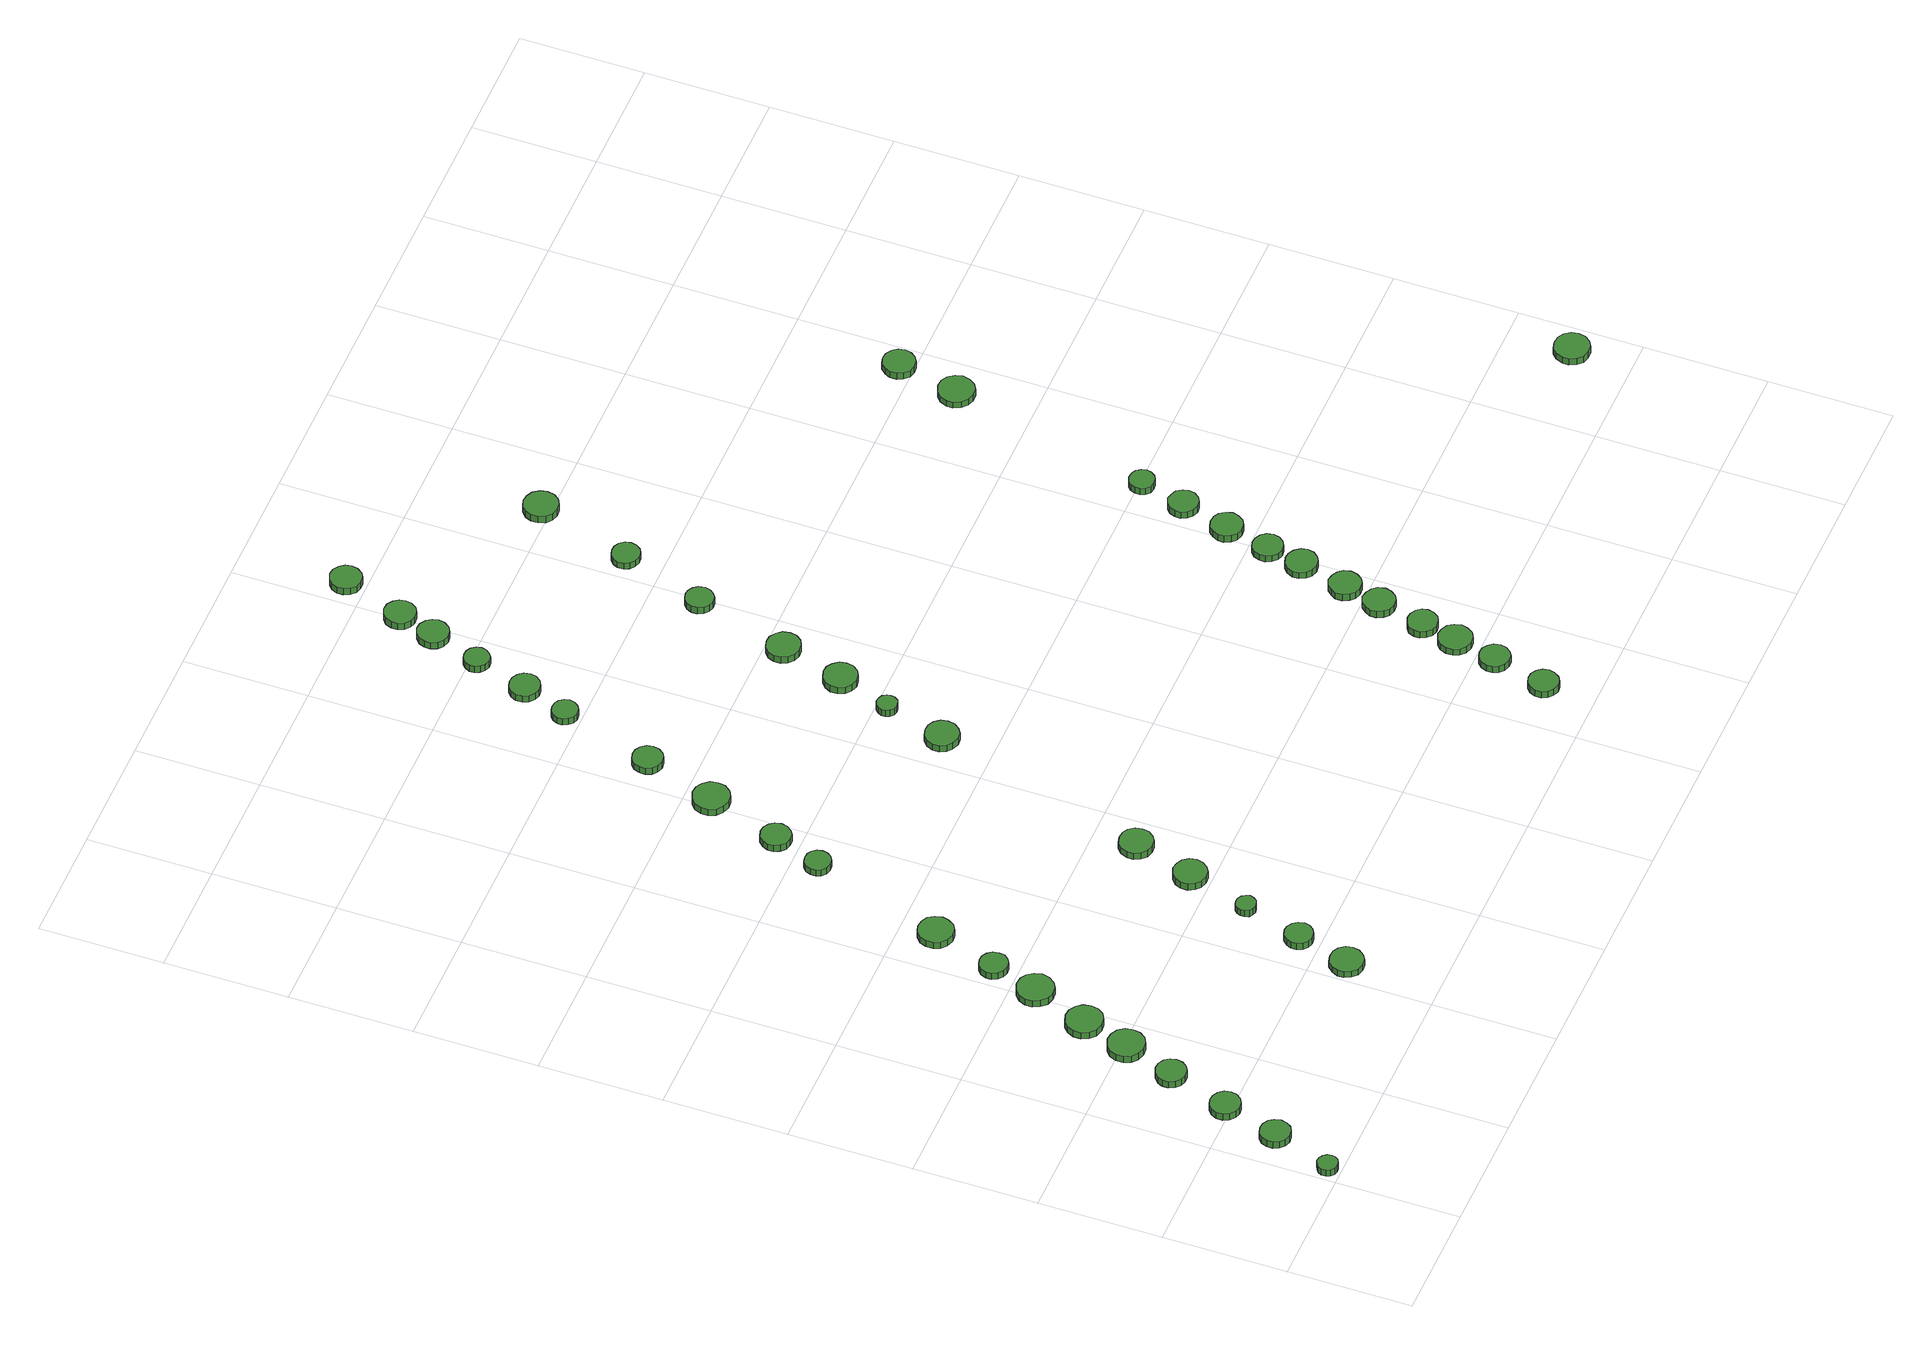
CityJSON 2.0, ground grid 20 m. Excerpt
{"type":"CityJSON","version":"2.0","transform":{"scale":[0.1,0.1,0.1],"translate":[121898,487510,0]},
"CityObjects":{
"tree1":{"type":"SolitaryVegetationObject","attributes":{"function":"something"},"geometry":[{"type":"MultiSurface","lod":"1","boundaries":[[[0,1,2,3,4,5,6,7,8,9,10,11,12,13,14]],[[15,16,17,18,19,20,21,22,23,24,25,26,27,28,29]],[[0,29,28,1]],[[1,28,27,2]],[[2,27,26,3]],[[3,26,25,4]],[[4,25,24,5]],[[5,24,23,6]],[[6,23,22,7]],[[7,22,21,8]],[[8,21,20,9]],[[9,20,19,10]],[[10,19,18,11]],[[11,18,17,12]],[[12,17,16,13]],[[13,16,15,14]],[[14,15,29,0]]]}]},
"tree2":{"type":"SolitaryVegetationObject","attributes":{"function":"something"},"geometry":[{"type":"MultiSurface","lod":"1","boundaries":[[[30,31,32,33,34,35,36,37,38,39,40,41,42,43,44]],[[45,46,47,48,49,50,51,52,53,54,55,56,57,58,59]],[[30,59,58,31]],[[31,58,57,32]],[[32,57,56,33]],[[33,56,55,34]],[[34,55,54,35]],[[35,54,53,36]],[[36,53,52,37]],[[37,52,51,38]],[[38,51,50,39]],[[39,50,49,40]],[[40,49,48,41]],[[41,48,47,42]],[[42,47,46,43]],[[43,46,45,44]],[[44,45,59,30]]]}]},
"tree3":{"type":"SolitaryVegetationObject","attributes":{"function":"something"},"geometry":[{"type":"MultiSurface","lod":"1","boundaries":[[[60,61,62,63,64,65,66,67,68,69,70,71,72,73,74]],[[75,76,77,78,79,80,81,82,83,84,85,86,87,88,89]],[[60,89,88,61]],[[61,88,87,62]],[[62,87,86,63]],[[63,86,85,64]],[[64,85,84,65]],[[65,84,83,66]],[[66,83,82,67]],[[67,82,81,68]],[[68,81,80,69]],[[69,80,79,70]],[[70,79,78,71]],[[71,78,77,72]],[[72,77,76,73]],[[73,76,75,74]],[[74,75,89,60]]]}]},
"tree4":{"type":"SolitaryVegetationObject","attributes":{"function":"something"},"geometry":[{"type":"MultiSurface","lod":"1","boundaries":[[[90,91,92,93,94,95,96,97,98,99,100,101,102,103,104]],[[105,106,107,108,109,110,111,112,113,114,115,116,117,118,119]],[[90,119,118,91]],[[91,118,117,92]],[[92,117,116,93]],[[93,116,115,94]],[[94,115,114,95]],[[95,114,113,96]],[[96,113,112,97]],[[97,112,111,98]],[[98,111,110,99]],[[99,110,109,100]],[[100,109,108,101]],[[101,108,107,102]],[[102,107,106,103]],[[103,106,105,104]],[[104,105,119,90]]]}]},
"tree5":{"type":"SolitaryVegetationObject","attributes":{"function":"something"},"geometry":[{"type":"MultiSurface","lod":"1","boundaries":[[[120,121,122,123,124,125,126,127,128,129,130,131,132,133,134]],[[135,136,137,138,139,140,141,142,143,144,145,146,147,148,149]],[[120,149,148,121]],[[121,148,147,122]],[[122,147,146,123]],[[123,146,145,124]],[[124,145,144,125]],[[125,144,143,126]],[[126,143,142,127]],[[127,142,141,128]],[[128,141,140,129]],[[129,140,139,130]],[[130,139,138,131]],[[131,138,137,132]],[[132,137,136,133]],[[133,136,135,134]],[[134,135,149,120]]]}]},
"tree6":{"type":"SolitaryVegetationObject","attributes":{"function":"something"},"geometry":[{"type":"MultiSurface","lod":"1","boundaries":[[[150,151,152,153,154,155,156,157,158,159,160,161,162,163,164]],[[165,166,167,168,169,170,171,172,173,174,175,176,177,178,179]],[[150,179,178,151]],[[151,178,177,152]],[[152,177,176,153]],[[153,176,175,154]],[[154,175,174,155]],[[155,174,173,156]],[[156,173,172,157]],[[157,172,171,158]],[[158,171,170,159]],[[159,170,169,160]],[[160,169,168,161]],[[161,168,167,162]],[[162,167,166,163]],[[163,166,165,164]],[[164,165,179,150]]]}]},
"tree7":{"type":"SolitaryVegetationObject","attributes":{"function":"something"},"geometry":[{"type":"MultiSurface","lod":"1","boundaries":[[[180,181,182,183,184,185,186,187,188,189,190,191,192,193,194]],[[195,196,197,198,199,200,201,202,203,204,205,206,207,208,209]],[[180,209,208,181]],[[181,208,207,182]],[[182,207,206,183]],[[183,206,205,184]],[[184,205,204,185]],[[185,204,203,186]],[[186,203,202,187]],[[187,202,201,188]],[[188,201,200,189]],[[189,200,199,190]],[[190,199,198,191]],[[191,198,197,192]],[[192,197,196,193]],[[193,196,195,194]],[[194,195,209,180]]]}]},
"tree8":{"type":"SolitaryVegetationObject","attributes":{"function":"something"},"geometry":[{"type":"MultiSurface","lod":"1","boundaries":[[[210,211,212,213,214,215,216,217,218,219,220,221,222,223,224]],[[225,226,227,228,229,230,231,232,233,234,235,236,237,238,239]],[[210,239,238,211]],[[211,238,237,212]],[[212,237,236,213]],[[213,236,235,214]],[[214,235,234,215]],[[215,234,233,216]],[[216,233,232,217]],[[217,232,231,218]],[[218,231,230,219]],[[219,230,229,220]],[[220,229,228,221]],[[221,228,227,222]],[[222,227,226,223]],[[223,226,225,224]],[[224,225,239,210]]]}]},
"tree9":{"type":"SolitaryVegetationObject","attributes":{"function":"something"},"geometry":[{"type":"MultiSurface","lod":"1","boundaries":[[[240,241,242,243,244,245,246,247,248,249,250,251,252,253,254]],[[255,256,257,258,259,260,261,262,263,264,265,266,267,268,269]],[[240,269,268,241]],[[241,268,267,242]],[[242,267,266,243]],[[243,266,265,244]],[[244,265,264,245]],[[245,264,263,246]],[[246,263,262,247]],[[247,262,261,248]],[[248,261,260,249]],[[249,260,259,250]],[[250,259,258,251]],[[251,258,257,252]],[[252,257,256,253]],[[253,256,255,254]],[[254,255,269,240]]]}]},
"tree10":{"type":"SolitaryVegetationObject","attributes":{"function":"something"},"geometry":[{"type":"MultiSurface","lod":"1","boundaries":[[[270,271,272,273,274,275,276,277,278,279,280,281,282,283,284]],[[285,286,287,288,289,290,291,292,293,294,295,296,297,298,299]],[[270,299,298,271]],[[271,298,297,272]],[[272,297,296,273]],[[273,296,295,274]],[[274,295,294,275]],[[275,294,293,276]],[[276,293,292,277]],[[277,292,291,278]],[[278,291,290,279]],[[279,290,289,280]],[[280,289,288,281]],[[281,288,287,282]],[[282,287,286,283]],[[283,286,285,284]],[[284,285,299,270]]]}]},
"tree11":{"type":"SolitaryVegetationObject","attributes":{"function":"something"},"geometry":[{"type":"MultiSurface","lod":"1","boundaries":[[[300,301,302,303,304,305,306,307,308,309,310,311,312,313,314]],[[315,316,317,318,319,320,321,322,323,324,325,326,327,328,329]],[[300,329,328,301]],[[301,328,327,302]],[[302,327,326,303]],[[303,326,325,304]],[[304,325,324,305]],[[305,324,323,306]],[[306,323,322,307]],[[307,322,321,308]],[[308,321,320,309]],[[309,320,319,310]],[[310,319,318,311]],[[311,318,317,312]],[[312,317,316,313]],[[313,316,315,314]],[[314,315,329,300]]]}]},
"tree12":{"type":"SolitaryVegetationObject","attributes":{"function":"something"},"geometry":[{"type":"MultiSurface","lod":"1","boundaries":[[[330,331,332,333,334,335,336,337,338,339,340,341,342,343,344]],[[345,346,347,348,349,350,351,352,353,354,355,356,357,358,359]],[[330,359,358,331]],[[331,358,357,332]],[[332,357,356,333]],[[333,356,355,334]],[[334,355,354,335]],[[335,354,353,336]],[[336,353,352,337]],[[337,352,351,338]],[[338,351,350,339]],[[339,350,349,340]],[[340,349,348,341]],[[341,348,347,342]],[[342,347,346,343]],[[343,346,345,344]],[[344,345,359,330]]]}]},
"tree13":{"type":"SolitaryVegetationObject","attributes":{"function":"something"},"geometry":[{"type":"MultiSurface","lod":"1","boundaries":[[[360,361,362,363,364,365,366,367,368,369,370,371,372,373,374]],[[375,376,377,378,379,380,381,382,383,384,385,386,387,388,389]],[[360,389,388,361]],[[361,388,387,362]],[[362,387,386,363]],[[363,386,385,364]],[[364,385,384,365]],[[365,384,383,366]],[[366,383,382,367]],[[367,382,381,368]],[[368,381,380,369]],[[369,380,379,370]],[[370,379,378,371]],[[371,378,377,372]],[[372,377,376,373]],[[373,376,375,374]],[[374,375,389,360]]]}]},
"tree14":{"type":"SolitaryVegetationObject","attributes":{"function":"something"},"geometry":[{"type":"MultiSurface","lod":"1","boundaries":[[[390,391,392,393,394,395,396,397,398,399,400,401,402,403,404]],[[405,406,407,408,409,410,411,412,413,414,415,416,417,418,419]],[[390,419,418,391]],[[391,418,417,392]],[[392,417,416,393]],[[393,416,415,394]],[[394,415,414,395]],[[395,414,413,396]],[[396,413,412,397]],[[397,412,411,398]],[[398,411,410,399]],[[399,410,409,400]],[[400,409,408,401]],[[401,408,407,402]],[[402,407,406,403]],[[403,406,405,404]],[[404,405,419,390]]]}]},
"tree15":{"type":"SolitaryVegetationObject","attributes":{"function":"something"},"geometry":[{"type":"MultiSurface","lod":"1","boundaries":[[[420,421,422,423,424,425,426,427,428,429,430,431,432,433,434]],[[435,436,437,438,439,440,441,442,443,444,445,446,447,448,449]],[[420,449,448,421]],[[421,448,447,422]],[[422,447,446,423]],[[423,446,445,424]],[[424,445,444,425]],[[425,444,443,426]],[[426,443,442,427]],[[427,442,441,428]],[[428,441,440,429]],[[429,440,439,430]],[[430,439,438,431]],[[431,438,437,432]],[[432,437,436,433]],[[433,436,435,434]],[[434,435,449,420]]]}]},
"tree16":{"type":"SolitaryVegetationObject","attributes":{"function":"something"},"geometry":[{"type":"MultiSurface","lod":"1","boundaries":[[[450,451,452,453,454,455,456,457,458,459,460,461,462,463,464]],[[465,466,467,468,469,470,471,472,473,474,475,476,477,478,479]],[[450,479,478,451]],[[451,478,477,452]],[[452,477,476,453]],[[453,476,475,454]],[[454,475,474,455]],[[455,474,473,456]],[[456,473,472,457]],[[457,472,471,458]],[[458,471,470,459]],[[459,470,469,460]],[[460,469,468,461]],[[461,468,467,462]],[[462,467,466,463]],[[463,466,465,464]],[[464,465,479,450]]]}]},
"tree17":{"type":"SolitaryVegetationObject","attributes":{"function":"something"},"geometry":[{"type":"MultiSurface","lod":"1","boundaries":[[[480,481,482,483,484,485,486,487,488,489,490,491,492,493,494]],[[495,496,497,498,499,500,501,502,503,504,505,506,507,508,509]],[[480,509,508,481]],[[481,508,507,482]],[[482,507,506,483]],[[483,506,505,484]],[[484,505,504,485]],[[485,504,503,486]],[[486,503,502,487]],[[487,502,501,488]],[[488,501,500,489]],[[489,500,499,490]],[[490,499,498,491]],[[491,498,497,492]],[[492,497,496,493]],[[493,496,495,494]],[[494,495,509,480]]]}]},
"tree18":{"type":"SolitaryVegetationObject","attributes":{"function":"something"},"geometry":[{"type":"MultiSurface","lod":"1","boundaries":[[[510,511,512,513,514,515,516,517,518,519,520,521,522,523,524]],[[525,526,527,528,529,530,531,532,533,534,535,536,537,538,539]],[[510,539,538,511]],[[511,538,537,512]],[[512,537,536,513]],[[513,536,535,514]],[[514,535,534,515]],[[515,534,533,516]],[[516,533,532,517]],[[517,532,531,518]],[[518,531,530,519]],[[519,530,529,520]],[[520,529,528,521]],[[521,528,527,522]],[[522,527,526,523]],[[523,526,525,524]],[[524,525,539,510]]]}]},
"tree19":{"type":"SolitaryVegetationObject","attributes":{"function":"something"},"geometry":[{"type":"MultiSurface","lod":"1","boundaries":[[[540,541,542,543,544,545,546,547,548,549,550,551,552,553,554]],[[555,556,557,558,559,560,561,562,563,564,565,566,567,568,569]],[[540,569,568,541]],[[541,568,567,542]],[[542,567,566,543]],[[543,566,565,544]],[[544,565,564,545]],[[545,564,563,546]],[[546,563,562,547]],[[547,562,561,548]],[[548,561,560,549]],[[549,560,559,550]],[[550,559,558,551]],[[551,558,557,552]],[[552,557,556,553]],[[553,556,555,554]],[[554,555,569,540]]]}]},
"tree20":{"type":"SolitaryVegetationObject","attributes":{"function":"something"},"geometry":[{"type":"MultiSurface","lod":"1","boundaries":[[[570,571,572,573,574,575,576,577,578,579,580,581,582,583,584]],[[585,586,587,588,589,590,591,592,593,594,595,596,597,598,599]],[[570,599,598,571]],[[571,598,597,572]],[[572,597,596,573]],[[573,596,595,574]],[[574,595,594,575]],[[575,594,593,576]],[[576,593,592,577]],[[577,592,591,578]],[[578,591,590,579]],[[579,590,589,580]],[[580,589,588,581]],[[581,588,587,582]],[[582,587,586,583]],[[583,586,585,584]],[[584,585,599,570]]]}]},
"tree21":{"type":"SolitaryVegetationObject","attributes":{"function":"something"},"geometry":[{"type":"MultiSurface","lod":"1","boundaries":[[[600,601,602,603,604,605,606,607,608,609,610,611,612,613,614]],[[615,616,617,618,619,620,621,622,623,624,625,626,627,628,629]],[[600,629,628,601]],[[601,628,627,602]],[[602,627,626,603]],[[603,626,625,604]],[[604,625,624,605]],[[605,624,623,606]],[[606,623,622,607]],[[607,622,621,608]],[[608,621,620,609]],[[609,620,619,610]],[[610,619,618,611]],[[611,618,617,612]],[[612,617,616,613]],[[613,616,615,614]],[[614,615,629,600]]]}]},
"tree22":{"type":"SolitaryVegetationObject","attributes":{"function":"something"},"geometry":[{"type":"MultiSurface","lod":"1","boundaries":[[[630,631,632,633,634,635,636,637,638,639,640,641,642,643,644]],[[645,646,647,648,649,650,651,652,653,654,655,656,657,658,659]],[[630,659,658,631]],[[631,658,657,632]],[[632,657,656,633]],[[633,656,655,634]],[[634,655,654,635]],[[635,654,653,636]],[[636,653,652,637]],[[637,652,651,638]],[[638,651,650,639]],[[639,650,649,640]],[[640,649,648,641]],[[641,648,647,642]],[[642,647,646,643]],[[643,646,645,644]],[[644,645,659,630]]]}]},
"tree23":{"type":"SolitaryVegetationObject","attributes":{"function":"something"},"geometry":[{"type":"MultiSurface","lod":"1","boundaries":[[[660,661,662,663,664,665,666,667,668,669,670,671,672,673,674]],[[675,676,677,678,679,680,681,682,683,684,685,686,687,688,689]],[[660,689,688,661]],[[661,688,687,662]],[[662,687,686,663]],[[663,686,685,664]],[[664,685,684,665]],[[665,684,683,666]],[[666,683,682,667]],[[667,682,681,668]],[[668,681,680,669]],[[669,680,679,670]],[[670,679,678,671]],[[671,678,677,672]],[[672,677,676,673]],[[673,676,675,674]],[[674,675,689,660]]]}]},
"tree24":{"type":"SolitaryVegetationObject","attributes":{"function":"something"},"geometry":[{"type":"MultiSurface","lod":"1","boundaries":[[[690,691,692,693,694,695,696,697,698,699,700,701,702,703,704]],[[705,706,707,708,709,710,711,712,713,714,715,716,717,718,719]],[[690,719,718,691]],[[691,718,717,692]],[[692,717,716,693]],[[693,716,715,694]],[[694,715,714,695]],[[695,714,713,696]],[[696,713,712,697]],[[697,712,711,698]],[[698,711,710,699]],[[699,710,709,700]],[[700,709,708,701]],[[701,708,707,702]],[[702,707,706,703]],[[703,706,705,704]],[[704,705,719,690]]]}]},
"tree25":{"type":"SolitaryVegetationObject","attributes":{"function":"something"},"geometry":[{"type":"MultiSurface","lod":"1","boundaries":[[[720,721,722,723,724,725,726,727,728,729,730,731,732,733,734]],[[735,736,737,738,739,740,741,742,743,744,745,746,747,748,749]],[[720,749,748,721]],[[721,748,747,722]],[[722,747,746,723]],[[723,746,745,724]],[[724,745,744,725]],[[725,744,743,726]],[[726,743,742,727]],[[727,742,741,728]],[[728,741,740,729]],[[729,740,739,730]],[[730,739,738,731]],[[731,738,737,732]],[[732,737,736,733]],[[733,736,735,734]],[[734,735,749,720]]]}]},
"tree26":{"type":"SolitaryVegetationObject","attributes":{"function":"something"},"geometry":[{"type":"MultiSurface","lod":"1","boundaries":[[[750,751,752,753,754,755,756,757,758,759,760,761,762,763,764]],[[765,766,767,768,769,770,771,772,773,774,775,776,777,778,779]],[[750,779,778,751]],[[751,778,777,752]],[[752,777,776,753]],[[753,776,775,754]],[[754,775,774,755]],[[755,774,773,756]],[[756,773,772,757]],[[757,772,771,758]],[[758,771,770,759]],[[759,770,769,760]],[[760,769,768,761]],[[761,768,767,762]],[[762,767,766,763]],[[763,766,765,764]],[[764,765,779,750]]]}]},
"tree27":{"type":"SolitaryVegetationObject","attributes":{"function":"something"},"geometry":[{"type":"MultiSurface","lod":"1","boundaries":[[[780,781,782,783,784,785,786,787,788,789,790,791,792,793,794]],[[795,796,797,798,799,800,801,802,803,804,805,806,807,808,809]],[[780,809,808,781]],[[781,808,807,782]],[[782,807,806,783]],[[783,806,805,784]],[[784,805,804,785]],[[785,804,803,786]],[[786,803,802,787]],[[787,802,801,788]],[[788,801,800,789]],[[789,800,799,790]],[[790,799,798,791]],[[791,798,797,792]],[[792,797,796,793]],[[793,796,795,794]],[[794,795,809,780]]]}]},
"tree28":{"type":"SolitaryVegetationObject","attributes":{"function":"something"},"geometry":[{"type":"MultiSurface","lod":"1","boundaries":[[[810,811,812,813,814,815,816,817,818,819,820,821,822,823,824]],[[825,826,827,828,829,830,831,832,833,834,835,836,837,838,839]],[[810,839,838,811]],[[811,838,837,812]],[[812,837,836,813]],[[813,836,835,814]],[[814,835,834,815]],[[815,834,833,816]],[[816,833,832,817]],[[817,832,831,818]],[[818,831,830,819]],[[819,830,829,820]],[[820,829,828,821]],[[821,828,827,822]],[[822,827,826,823]],[[823,826,825,824]],[[824,825,839,810]]]}]},
"tree29":{"type":"SolitaryVegetationObject","attributes":{"function":"something"},"geometry":[{"type":"MultiSurface","lod":"1","boundaries":[[[840,841,842,843,844,845,846,847,848,849,850,851,852,853,854]],[[855,856,857,858,859,860,861,862,863,864,865,866,867,868,869]],[[840,869,868,841]],[[841,868,867,842]],[[842,867,866,843]],[[843,866,865,844]],[[844,865,864,845]],[[845,864,863,846]],[[846,863,862,847]],[[847,862,861,848]],[[848,861,860,849]],[[849,860,859,850]],[[850,859,858,851]],[[851,858,857,852]],[[852,857,856,853]],[[853,856,855,854]],[[854,855,869,840]]]}]},
"tree30":{"type":"SolitaryVegetationObject","attributes":{"function":"something"},"geometry":[{"type":"MultiSurface","lod":"1","boundaries":[[[870,871,872,873,874,875,876,877,878,879,880,881,882,883,884]],[[885,886,887,888,889,890,891,892,893,894,895,896,897,898,899]],[[870,899,898,871]],[[871,898,897,872]],[[872,897,896,873]],[[873,896,895,874]],[[874,895,894,875]],[[875,894,893,876]],[[876,893,892,877]],[[877,892,891,878]],[[878,891,890,879]],[[879,890,889,880]],[[880,889,888,881]],[[881,888,887,882]],[[882,887,886,883]],[[883,886,885,884]],[[884,885,899,870]]]}]},
"tree31":{"type":"SolitaryVegetationObject","attributes":{"function":"something"},"geometry":[{"type":"MultiSurface","lod":"1","boundaries":[[[900,901,902,903,904,905,906,907,908,909,910,911,912,913,914]],[[915,916,917,918,919,920,921,922,923,924,925,926,927,928,929]],[[900,929,928,901]],[[901,928,927,902]],[[902,927,926,903]],[[903,926,925,904]],[[904,925,924,905]],[[905,924,923,906]],[[906,923,922,907]],[[907,922,921,908]],[[908,921,920,909]],[[909,920,919,910]],[[910,919,918,911]],[[911,918,917,912]],[[912,917,916,913]],[[913,916,915,914]],[[914,915,929,900]]]}]},
"tree32":{"type":"SolitaryVegetationObject","attributes":{"function":"something"},"geometry":[{"type":"MultiSurface","lod":"1","boundaries":[[[930,931,932,933,934,935,936,937,938,939,940,941,942,943,944]],[[945,946,947,948,949,950,951,952,953,954,955,956,957,958,959]],[[930,959,958,931]],[[931,958,957,932]],[[932,957,956,933]],[[933,956,955,934]],[[934,955,954,935]],[[935,954,953,936]],[[936,953,952,937]],[[937,952,951,938]],[[938,951,950,939]],[[939,950,949,940]],[[940,949,948,941]],[[941,948,947,942]],[[942,947,946,943]],[[943,946,945,944]],[[944,945,959,930]]]}]},
"tree33":{"type":"SolitaryVegetationObject","attributes":{"function":"something"},"geometry":[{"type":"MultiSurface","lod":"1","boundaries":[[[960,961,962,963,964,965,966,967,968,969,970,971,972,973,974]],[[975,976,977,978,979,980,981,982,983,984,985,986,987,988,989]],[[960,989,988,961]],[[961,988,987,962]],[[962,987,986,963]],[[963,986,985,964]],[[964,985,984,965]],[[965,984,983,966]],[[966,983,982,967]],[[967,982,981,968]],[[968,981,980,969]],[[969,980,979,970]],[[970,979,978,971]],[[971,978,977,972]],[[972,977,976,973]],[[973,976,975,974]],[[974,975,989,960]]]}]},
"tree34":{"type":"SolitaryVegetationObject","attributes":{"function":"something"},"geometry":[{"type":"MultiSurface","lod":"1","boundaries":[[[990,991,992,993,994,995,996,997,998,999,1000,1001,1002,1003,1004]],[[1005,1006,1007,1008,1009,1010,1011,1012,1013,1014,1015,1016,1017,1018,1019]],[[990,1019,1018,991]],[[991,1018,1017,992]],[[992,1017,1016,993]],[[993,1016,1015,994]],[[994,1015,1014,995]],[[995,1014,1013,996]],[[996,1013,1012,997]],[[997,1012,1011,998]],[[998,1011,1010,999]],[[999,1010,1009,1000]],[[1000,1009,1008,1001]],[[1001,1008,1007,1002]],[[1002,1007,1006,1003]],[[1003,1006,1005,1004]],[[1004,1005,1019,990]]]}]},
"tree35":{"type":"SolitaryVegetationObject","attributes":{"function":"something"},"geometry":[{"type":"MultiSurface","lod":"1","boundaries":[[[1020,1021,1022,1023,1024,1025,1026,1027,1028,1029,1030,1031,1032,1033,1034]],[[1035,1036,1037,1038,1039,1040,1041,1042,1043,1044,1045,1046,1047,1048,1049]],[[1020,1049,1048,1021]],[[1021,1048,1047,1022]],[[1022,1047,1046,1023]],[[1023,1046,1045,1024]],[[1024,1045,1044,1025]],[[1025,1044,1043,1026]],[[1026,1043,1042,1027]],[[1027,1042,1041,1028]],[[1028,1041,1040,1029]],[[1029,1040,1039,1030]],[[1030,1039,1038,1031]],[[1031,1038,1037,1032]],[[1032,1037,1036,1033]],[[1033,1036,1035,1034]],[[1034,1035,1049,1020]]]}]},
"tree36":{"type":"SolitaryVegetationObject","attributes":{"function":"something"},"geometry":[{"type":"MultiSurface","lod":"1","boundaries":[[[1050,1051,1052,1053,1054,1055,1056,1057,1058,1059,1060,1061,1062,1063,1064]],[[1065,1066,1067,1068,1069,1070,1071,1072,1073,1074,1075,1076,1077,1078,1079]],[[1050,1079,1078,1051]],[[1051,1078,1077,1052]],[[1052,1077,1076,1053]],[[1053,1076,1075,1054]],[[1054,1075,1074,1055]],[[1055,1074,1073,1056]],[[1056,1073,1072,1057]],[[1057,1072,1071,1058]],[[1058,1071,1070,1059]],[[1059,1070,1069,1060]],[[1060,1069,1068,1061]],[[1061,1068,1067,1062]],[[1062,1067,1066,1063]],[[1063,1066,1065,1064]],[[1064,1065,1079,1050]]]}]},
"tree37":{"type":"SolitaryVegetationObject","attributes":{"function":"something"},"geometry":[{"type":"MultiSurface","lod":"1","boundaries":[[[1080,1081,1082,1083,1084,1085,1086,1087,1088,1089,1090,1091,1092,1093,1094]],[[1095,1096,1097,1098,1099,1100,1101,1102,1103,1104,1105,1106,1107,1108,1109]],[[1080,1109,1108,1081]],[[1081,1108,1107,1082]],[[1082,1107,1106,1083]],[[1083,1106,1105,1084]],[[1084,1105,1104,1085]],[[1085,1104,1103,1086]],[[1086,1103,1102,1087]],[[1087,1102,1101,1088]],[[1088,1101,1100,1089]],[[1089,1100,1099,1090]],[[1090,1099,1098,1091]],[[1091,1098,1097,1092]],[[1092,1097,1096,1093]],[[1093,1096,1095,1094]],[[1094,1095,1109,1080]]]}]},
"tree38":{"type":"SolitaryVegetationObject","attributes":{"function":"something"},"geometry":[{"type":"MultiSurface","lod":"1","boundaries":[[[1110,1111,1112,1113,1114,1115,1116,1117,1118,1119,1120,1121,1122,1123,1124]],[[1125,1126,1127,1128,1129,1130,1131,1132,1133,1134,1135,1136,1137,1138,1139]],[[1110,1139,1138,1111]],[[1111,1138,1137,1112]],[[1112,1137,1136,1113]],[[1113,1136,1135,1114]],[[1114,1135,1134,1115]],[[1115,1134,1133,1116]],[[1116,1133,1132,1117]],[[1117,1132,1131,1118]],[[1118,1131,1130,1119]],[[1119,1130,1129,1120]],[[1120,1129,1128,1121]],[[1121,1128,1127,1122]],[[1122,1127,1126,1123]],[[1123,1126,1125,1124]],[[1124,1125,1139,1110]]]}]},
"tree39":{"type":"SolitaryVegetationObject","attributes":{"function":"something"},"geometry":[{"type":"MultiSurface","lod":"1","boundaries":[[[1140,1141,1142,1143,1144,1145,1146,1147,1148,1149,1150,1151,1152,1153,1154]],[[1155,1156,1157,1158,1159,1160,1161,1162,1163,1164,1165,1166,1167,1168,1169]],[[1140,1169,1168,1141]],[[1141,1168,1167,1142]],[[1142,1167,1166,1143]],[[1143,1166,1165,1144]],[[1144,1165,1164,1145]],[[1145,1164,1163,1146]],[[1146,1163,1162,1147]],[[1147,1162,1161,1148]],[[1148,1161,1160,1149]],[[1149,1160,1159,1150]],[[1150,1159,1158,1151]],[[1151,1158,1157,1152]],[[1152,1157,1156,1153]],[[1153,1156,1155,1154]],[[1154,1155,1169,1140]]]}]},
"tree40":{"type":"SolitaryVegetationObject","attributes":{"function":"something"},"geometry":[{"type":"MultiSurface","lod":"1","boundaries":[[[1170,1171,1172,1173,1174,1175,1176,1177,1178,1179,1180,1181,1182,1183,1184]],[[1185,1186,1187,1188,1189,1190,1191,1192,1193,1194,1195,1196,1197,1198,1199]],[[1170,1199,1198,1171]],[[1171,1198,1197,1172]],[[1172,1197,1196,1173]],[[1173,1196,1195,1174]],[[1174,1195,1194,1175]],[[1175,1194,1193,1176]],[[1176,1193,1192,1177]],[[1177,1192,1191,1178]],[[1178,1191,1190,1179]],[[1179,1190,1189,1180]],[[1180,1189,1188,1181]],[[1181,1188,1187,1182]],[[1182,1187,1186,1183]],[[1183,1186,1185,1184]],[[1184,1185,1199,1170]]]}]},
"tree41":{"type":"SolitaryVegetationObject","attributes":{"function":"something"},"geometry":[{"type":"MultiSurface","lod":"1","boundaries":[[[1200,1201,1202,1203,1204,1205,1206,1207,1208,1209,1210,1211,1212,1213,1214]],[[1215,1216,1217,1218,1219,1220,1221,1222,1223,1224,1225,1226,1227,1228,1229]],[[1200,1229,1228,1201]],[[1201,1228,1227,1202]],[[1202,1227,1226,1203]],[[1203,1226,1225,1204]],[[1204,1225,1224,1205]],[[1205,1224,1223,1206]],[[1206,1223,1222,1207]],[[1207,1222,1221,1208]],[[1208,1221,1220,1209]],[[1209,1220,1219,1210]],[[1210,1219,1218,1211]],[[1211,1218,1217,1212]],[[1212,1217,1216,1213]],[[1213,1216,1215,1214]],[[1214,1215,1229,1200]]]}]},
"tree42":{"type":"SolitaryVegetationObject","attributes":{"function":"something"},"geometry":[{"type":"MultiSurface","lod":"1","boundaries":[[[1230,1231,1232,1233,1234,1235,1236,1237,1238,1239,1240,1241,1242,1243,1244]],[[1245,1246,1247,1248,1249,1250,1251,1252,1253,1254,1255,1256,1257,1258,1259]],[[1230,1259,1258,1231]],[[1231,1258,1257,1232]],[[1232,1257,1256,1233]],[[1233,1256,1255,1234]],[[1234,1255,1254,1235]],[[1235,1254,1253,1236]],[[1236,1253,1252,1237]],[[1237,1252,1251,1238]],[[1238,1251,1250,1239]],[[1239,1250,1249,1240]],[[1240,1249,1248,1241]],[[1241,1248,1247,1242]],[[1242,1247,1246,1243]],[[1243,1246,1245,1244]],[[1244,1245,1259,1230]]]}]},
"tree43":{"type":"SolitaryVegetationObject","attributes":{"function":"something"},"geometry":[{"type":"MultiSurface","lod":"1","boundaries":[[[1260,1261,1262,1263,1264,1265,1266,1267,1268,1269,1270,1271,1272,1273,1274]],[[1275,1276,1277,1278,1279,1280,1281,1282,1283,1284,1285,1286,1287,1288,1289]],[[1260,1289,1288,1261]],[[1261,1288,1287,1262]],[[1262,1287,1286,1263]],[[1263,1286,1285,1264]],[[1264,1285,1284,1265]],[[1265,1284,1283,1266]],[[1266,1283,1282,1267]],[[1267,1282,1281,1268]],[[1268,1281,1280,1269]],[[1269,1280,1279,1270]],[[1270,1279,1278,1271]],[[1271,1278,1277,1272]],[[1272,1277,1276,1273]],[[1273,1276,1275,1274]],[[1274,1275,1289,1260]]]}]},
"tree44":{"type":"SolitaryVegetationObject","attributes":{"function":"something"},"geometry":[{"type":"MultiSurface","lod":"1","boundaries":[[[1290,1291,1292,1293,1294,1295,1296,1297,1298,1299,1300,1301,1302,1303,1304]],[[1305,1306,1307,1308,1309,1310,1311,1312,1313,1314,1315,1316,1317,1318,1319]],[[1290,1319,1318,1291]],[[1291,1318,1317,1292]],[[1292,1317,1316,1293]],[[1293,1316,1315,1294]],[[1294,1315,1314,1295]],[[1295,1314,1313,1296]],[[1296,1313,1312,1297]],[[1297,1312,1311,1298]],[[1298,1311,1310,1299]],[[1299,1310,1309,1300]],[[1300,1309,1308,1301]],[[1301,1308,1307,1302]],[[1302,1307,1306,1303]],[[1303,1306,1305,1304]],[[1304,1305,1319,1290]]]}]},
"tree45":{"type":"SolitaryVegetationObject","attributes":{"function":"something"},"geometry":[{"type":"MultiSurface","lod":"1","boundaries":[[[1320,1321,1322,1323,1324,1325,1326,1327,1328,1329,1330,1331,1332,1333,1334]],[[1335,1336,1337,1338,1339,1340,1341,1342,1343,1344,1345,1346,1347,1348,1349]],[[1320,1349,1348,1321]],[[1321,1348,1347,1322]],[[1322,1347,1346,1323]],[[1323,1346,1345,1324]],[[1324,1345,1344,1325]],[[1325,1344,1343,1326]],[[1326,1343,1342,1327]],[[1327,1342,1341,1328]],[[1328,1341,1340,1329]],[[1329,1340,1339,1330]],[[1330,1339,1338,1331]],[[1331,1338,1337,1332]],[[1332,1337,1336,1333]],[[1333,1336,1335,1334]],[[1334,1335,1349,1320]]]}]}
},
"vertices":[
[39,21,16],[38,28,16],[34,33,16],[28,37,16],[21,38,16],[15,35,16],[10,31,16],[7,25,16],[7,18,16],[10,12,16],[15,7,16],[21,5,16],[28,6,16],[34,9,16],[38,15,16],[38,15,3],[34,9,3],[28,6,3],[21,5,3],[15,7,3],[10,12,3],[7,18,3],[7,25,3],[10,31,3],[15,35,3],[21,38,3],[28,37,3],[34,33,3],[38,28,3],[39,21,3],
[81,118,16],[78,128,16],[73,136,16],[64,141,16],[54,142,16],[44,139,16],[37,132,16],[33,123,16],[33,113,16],[37,104,16],[44,97,16],[54,94,16],[64,95,16],[73,100,16],[78,108,16],[78,108,3],[73,100,3],[64,95,3],[54,94,3],[44,97,3],[37,104,3],[33,113,3],[33,123,3],[37,132,3],[44,139,3],[54,142,3],[64,141,3],[73,136,3],[78,128,3],[81,118,3],
[109,209,16],[107,219,16],[101,227,16],[92,232,16],[82,233,16],[73,230,16],[65,223,16],[61,214,16],[61,204,16],[65,195,16],[73,188,16],[82,185,16],[92,186,16],[101,191,16],[107,199,16],[107,199,3],[101,191,3],[92,186,3],[82,185,3],[73,188,3],[65,195,3],[61,204,3],[61,214,3],[65,223,3],[73,230,3],[82,233,3],[92,232,3],[101,227,3],[107,219,3],[109,209,3],
[143,309,16],[141,319,16],[135,327,16],[126,332,16],[116,333,16],[107,330,16],[99,323,16],[95,314,16],[95,304,16],[99,295,16],[107,288,16],[116,285,16],[126,286,16],[135,291,16],[141,299,16],[141,299,3],[135,291,3],[126,286,3],[116,285,3],[107,288,3],[99,295,3],[95,304,3],[95,314,3],[99,323,3],[107,330,3],[116,333,3],[126,332,3],[135,327,3],[141,319,3],[143,309,3],
[177,392,17],[175,404,17],[168,414,17],[157,420,17],[145,421,17],[133,417,17],[124,409,17],[119,398,17],[119,386,17],[124,375,17],[133,367,17],[145,363,17],[157,364,17],[168,370,17],[175,380,17],[175,380,4],[168,370,4],[157,364,4],[145,363,4],[133,367,4],[124,375,4],[119,386,4],[119,398,4],[124,409,4],[133,417,4],[145,421,4],[157,420,4],[168,414,4],[175,404,4],[177,392,4],
[202,469,16],[200,481,16],[193,490,16],[182,497,16],[170,498,16],[158,494,16],[149,486,16],[144,475,16],[144,463,16],[149,452,16],[158,443,16],[170,440,16],[182,441,16],[193,447,16],[200,457,16],[200,457,3],[193,447,3],[182,441,3],[170,440,3],[158,443,3],[149,452,3],[144,463,3],[144,475,3],[149,486,3],[158,494,3],[170,498,3],[182,497,3],[193,490,3],[200,481,3],[202,469,3],
[238,561,16],[235,573,16],[228,583,16],[218,589,16],[205,590,16],[194,586,16],[185,578,16],[180,567,16],[180,555,16],[185,544,16],[194,535,16],[205,532,16],[218,533,16],[228,539,16],[235,549,16],[235,549,3],[228,539,3],[218,533,3],[205,532,3],[194,535,3],[185,544,3],[180,555,3],[180,567,3],[185,578,3],[194,586,3],[205,590,3],[218,589,3],[228,583,3],[235,573,3],[238,561,3],
[256,637,16],[255,647,16],[249,654,16],[241,659,16],[232,660,16],[223,657,16],[216,651,16],[212,642,16],[212,633,16],[216,624,16],[223,618,16],[232,615,16],[241,616,16],[249,621,16],[255,628,16],[255,628,3],[249,621,3],[241,616,3],[232,615,3],[223,618,3],[216,624,3],[212,633,3],[212,642,3],[216,651,3],[223,657,3],[232,660,3],[241,659,3],[249,654,3],[255,647,3],[256,637,3],
[457,148,16],[455,159,16],[448,168,16],[439,173,16],[428,174,16],[417,171,16],[409,163,16],[404,153,16],[404,142,16],[409,132,16],[417,124,16],[428,121,16],[439,122,16],[448,128,16],[455,137,16],[455,137,4],[448,128,4],[439,122,4],[428,121,4],[417,124,4],[409,132,4],[404,142,4],[404,153,4],[409,163,4],[417,171,4],[428,174,4],[439,173,4],[448,168,4],[455,159,4],[457,148,4],
[295,743,17],[292,754,17],[286,764,17],[276,769,17],[264,771,17],[253,767,17],[244,759,17],[240,749,17],[240,737,17],[244,727,17],[253,719,17],[264,715,17],[276,716,17],[286,722,17],[292,732,17],[292,732,4],[286,722,4],[276,716,4],[264,715,4],[253,719,4],[244,727,4],[240,737,4],[240,749,4],[244,759,4],[253,767,4],[264,771,4],[276,769,4],[286,764,4],[292,754,4],[295,743,4],
[479,234,16],[477,243,16],[471,251,16],[463,256,16],[454,257,16],[445,254,16],[438,247,16],[434,239,16],[434,230,16],[438,221,16],[445,215,16],[454,212,16],[463,213,16],[471,218,16],[477,225,16],[477,225,3],[471,218,3],[463,213,3],[454,212,3],[445,215,3],[438,221,3],[434,230,3],[434,239,3],[438,247,3],[445,254,3],[454,257,3],[463,256,3],[471,251,3],[477,243,3],[479,234,3],
[504,331,15],[502,337,15],[498,343,15],[492,346,15],[486,347,15],[479,345,15],[474,340,15],[472,334,15],[472,328,15],[474,321,15],[479,317,15],[486,315,15],[492,316,15],[498,319,15],[502,324,15],[502,324,2],[498,319,2],[492,316,2],[486,315,2],[479,317,2],[474,321,2],[472,328,2],[472,334,2],[474,340,2],[479,345,2],[486,347,2],[492,346,2],[498,343,2],[502,337,2],[504,331,2],
[362,961,15],[360,969,15],[355,976,15],[348,980,15],[339,981,15],[331,979,15],[324,973,15],[321,965,15],[321,956,15],[324,948,15],[331,942,15],[339,940,15],[348,941,15],[355,945,15],[360,952,15],[360,952,2],[355,945,2],[348,941,2],[339,940,2],[331,942,2],[324,948,2],[321,956,2],[321,965,2],[324,973,2],[331,979,2],[339,981,2],[348,980,2],[355,976,2],[360,969,2],[362,961,2],
[544,432,17],[542,443,17],[535,452,17],[526,457,17],[515,459,17],[504,455,17],[496,448,17],[491,438,17],[491,426,17],[496,416,17],[504,409,17],[515,405,17],[526,406,17],[535,412,17],[542,421,17],[542,421,4],[535,412,4],[526,406,4],[515,405,4],[504,409,4],[496,416,4],[491,426,4],[491,438,4],[496,448,4],[504,455,4],[515,459,4],[526,457,4],[535,452,4],[542,443,4],[544,432,4],
[392,1038,16],[390,1048,16],[384,1056,16],[376,1061,16],[366,1062,16],[356,1059,16],[349,1052,16],[345,1043,16],[345,1033,16],[349,1024,16],[356,1017,16],[366,1014,16],[376,1015,16],[384,1020,16],[390,1028,16],[390,1028,3],[384,1020,3],[376,1015,3],[366,1014,3],[356,1017,3],[349,1024,3],[345,1033,3],[345,1043,3],[349,1052,3],[356,1059,3],[366,1062,3],[376,1061,3],[384,1056,3],[390,1048,3],[392,1038,3],
[576,531,16],[574,542,16],[567,551,16],[558,556,16],[547,557,16],[536,554,16],[528,547,16],[523,536,16],[523,525,16],[528,515,16],[536,507,16],[547,504,16],[558,505,16],[567,511,16],[574,520,16],[574,520,3],[567,511,3],[558,505,3],[547,504,3],[536,507,3],[528,515,3],[523,525,3],[523,536,3],[528,547,3],[536,554,3],[547,557,3],[558,556,3],[567,551,3],[574,542,3],[576,531,3],
[437,1157,17],[435,1169,17],[427,1179,17],[417,1185,17],[405,1186,17],[393,1182,17],[384,1174,17],[379,1163,17],[379,1151,17],[384,1140,17],[393,1132,17],[405,1128,17],[417,1129,17],[427,1135,17],[435,1145,17],[435,1145,4],[427,1135,4],[417,1129,4],[405,1128,4],[393,1132,4],[384,1140,4],[379,1151,4],[379,1163,4],[384,1174,4],[393,1182,4],[405,1186,4],[417,1185,4],[427,1179,4],[435,1169,4],[437,1157,4],
[474,1275,16],[472,1285,16],[466,1293,16],[458,1298,16],[448,1299,16],[438,1296,16],[431,1289,16],[427,1280,16],[427,1270,16],[431,1260,16],[438,1254,16],[448,1251,16],[458,1252,16],[466,1257,16],[472,1265,16],[472,1265,3],[466,1257,3],[458,1252,3],[448,1251,3],[438,1254,3],[431,1260,3],[427,1270,3],[427,1280,3],[431,1289,3],[438,1296,3],[448,1299,3],[458,1298,3],[466,1293,3],[472,1285,3],[474,1275,3],
[682,883,16],[680,894,16],[673,903,16],[664,908,16],[653,909,16],[642,906,16],[634,899,16],[629,888,16],[629,877,16],[634,867,16],[642,860,16],[653,856,16],[664,857,16],[673,863,16],[680,872,16],[680,872,3],[673,863,3],[664,857,3],[653,856,3],[642,860,3],[634,867,3],[629,877,3],[629,888,3],[634,899,3],[642,906,3],[653,909,3],[664,908,3],[673,903,3],[680,894,3],[682,883,3],
[521,1427,15],[519,1435,15],[514,1442,15],[507,1446,15],[498,1447,15],[490,1445,15],[484,1439,15],[480,1431,15],[480,1423,15],[484,1415,15],[490,1409,15],[498,1406,15],[507,1407,15],[514,1412,15],[519,1418,15],[519,1418,2],[514,1412,2],[507,1407,2],[498,1406,2],[490,1409,2],[484,1415,2],[480,1423,2],[480,1431,2],[484,1439,2],[490,1445,2],[498,1447,2],[507,1446,2],[514,1442,2],[519,1435,2],[521,1427,2],
[550,1501,16],[548,1511,16],[542,1519,16],[533,1524,16],[523,1525,16],[514,1522,16],[506,1515,16],[502,1506,16],[502,1496,16],[506,1487,16],[514,1480,16],[523,1477,16],[533,1478,16],[542,1483,16],[548,1491,16],[548,1491,3],[542,1483,3],[533,1478,3],[523,1477,3],[514,1480,3],[506,1487,3],[502,1496,3],[502,1506,3],[506,1515,3],[514,1522,3],[523,1525,3],[533,1524,3],[542,1519,3],[548,1511,3],[550,1501,3],
[702,983,15],[701,989,15],[697,995,15],[691,998,15],[684,999,15],[678,997,15],[673,992,15],[670,986,15],[670,979,15],[673,973,15],[678,968,15],[684,966,15],[691,967,15],[697,970,15],[701,976,15],[701,976,2],[697,970,2],[691,967,2],[684,966,2],[678,968,2],[673,973,2],[670,979,2],[670,986,2],[673,992,2],[678,997,2],[684,999,2],[691,998,2],[697,995,2],[701,989,2],[702,983,2],
[575,1589,16],[573,1597,16],[568,1604,16],[561,1608,16],[552,1609,16],[544,1607,16],[538,1601,16],[534,1593,16],[534,1585,16],[538,1577,16],[544,1571,16],[552,1568,16],[561,1569,16],[568,1574,16],[573,1581,16],[573,1581,3],[568,1574,3],[561,1569,3],[552,1568,3],[544,1571,3],[538,1577,3],[534,1585,3],[534,1593,3],[538,1601,3],[544,1607,3],[552,1609,3],[561,1608,3],[568,1604,3],[573,1597,3],[575,1589,3],
[741,1068,16],[739,1079,16],[732,1088,16],[723,1094,16],[712,1095,16],[701,1091,16],[693,1084,16],[688,1074,16],[688,1063,16],[693,1052,16],[701,1045,16],[712,1041,16],[723,1043,16],[732,1048,16],[739,1057,16],[739,1057,3],[732,1048,3],[723,1043,3],[712,1041,3],[701,1045,3],[693,1052,3],[688,1063,3],[688,1074,3],[693,1084,3],[701,1091,3],[712,1095,3],[723,1094,3],[732,1088,3],[739,1079,3],[741,1068,3],
[605,1669,17],[603,1679,17],[597,1687,17],[588,1693,17],[578,1694,17],[568,1690,17],[560,1683,17],[556,1674,17],[556,1664,17],[560,1654,17],[568,1647,17],[578,1644,17],[588,1645,17],[597,1650,17],[603,1659,17],[603,1659,4],[597,1650,4],[588,1645,4],[578,1644,4],[568,1647,4],[560,1654,4],[556,1664,4],[556,1674,4],[560,1683,4],[568,1690,4],[578,1694,4],[588,1693,4],[597,1687,4],[603,1679,4],[605,1669,4],
[770,1170,16],[768,1181,16],[761,1190,16],[751,1196,16],[740,1197,16],[730,1194,16],[721,1186,16],[717,1176,16],[717,1165,16],[721,1155,16],[730,1147,16],[740,1144,16],[751,1145,16],[761,1150,16],[768,1159,16],[768,1159,3],[761,1150,3],[751,1145,3],[740,1144,3],[730,1147,3],[721,1155,3],[717,1165,3],[717,1176,3],[721,1186,3],[730,1194,3],[740,1197,3],[751,1196,3],[761,1190,3],[768,1181,3],[770,1170,3],
[1107,84,14],[1105,94,14],[1099,102,14],[1090,107,14],[1081,108,14],[1071,105,14],[1064,98,14],[1060,89,14],[1060,79,14],[1064,70,14],[1071,64,14],[1081,60,14],[1090,61,14],[1099,66,14],[1105,75,14],[1105,75,1],[1099,66,1],[1090,61,1],[1081,60,1],[1071,64,1],[1064,70,1],[1060,79,1],[1060,89,1],[1064,98,1],[1071,105,1],[1081,108,1],[1090,107,1],[1099,102,1],[1105,94,1],[1107,84,1],
[626,1730,16],[624,1740,16],[618,1748,16],[609,1754,16],[598,1755,16],[589,1751,16],[581,1745,16],[577,1735,16],[577,1725,16],[581,1715,16],[589,1708,16],[598,1705,16],[609,1706,16],[618,1711,16],[624,1720,16],[624,1720,3],[618,1711,3],[609,1706,3],[598,1705,3],[589,1708,3],[581,1715,3],[577,1725,3],[577,1735,3],[581,1745,3],[589,1751,3],[598,1755,3],[609,1754,3],[618,1748,3],[624,1740,3],[626,1730,3],
[1130,171,14],[1128,181,14],[1122,189,14],[1114,194,14],[1104,195,14],[1094,192,14],[1087,185,14],[1083,176,14],[1083,166,14],[1087,157,14],[1094,150,14],[1104,147,14],[1114,148,14],[1122,153,14],[1128,161,14],[1128,161,1],[1122,153,1],[1114,148,1],[1104,147,1],[1094,150,1],[1087,157,1],[1083,166,1],[1083,176,1],[1087,185,1],[1094,192,1],[1104,195,1],[1114,194,1],[1122,189,1],[1128,181,1],[1130,171,1],
[811,1322,18],[809,1332,18],[804,1339,18],[796,1344,18],[787,1345,18],[778,1342,18],[771,1336,18],[767,1327,18],[767,1318,18],[771,1309,18],[778,1303,18],[787,1300,18],[796,1301,18],[804,1306,18],[809,1313,18],[809,1313,5],[804,1306,5],[796,1301,5],[787,1300,5],[778,1303,5],[771,1309,5],[767,1318,5],[767,1327,5],[771,1336,5],[778,1342,5],[787,1345,5],[796,1344,5],[804,1339,5],[809,1332,5],[811,1322,5],
[663,1831,18],[661,1841,18],[655,1849,18],[646,1855,18],[636,1856,18],[626,1852,18],[618,1846,18],[614,1836,18],[614,1826,18],[618,1816,18],[626,1809,18],[636,1806,18],[646,1807,18],[655,1812,18],[661,1821,18],[661,1821,5],[655,1812,5],[646,1807,5],[636,1806,5],[626,1809,5],[618,1816,5],[614,1826,5],[614,1836,5],[618,1846,5],[626,1852,5],[636,1856,5],[646,1855,5],[655,1849,5],[661,1841,5],[663,1831,5],
[1148,240,14],[1145,251,14],[1139,260,14],[1129,265,14],[1118,267,14],[1107,263,14],[1099,256,14],[1095,245,14],[1095,234,14],[1099,224,14],[1107,217,14],[1118,213,14],[1129,214,14],[1139,220,14],[1145,229,14],[1145,229,2],[1139,220,2],[1129,214,2],[1118,213,2],[1107,217,2],[1099,224,2],[1095,234,2],[1095,245,2],[1099,256,2],[1107,263,2],[1118,267,2],[1129,265,2],[1139,260,2],[1145,251,2],[1148,240,2],
[1159,298,15],[1157,307,15],[1151,315,15],[1142,320,15],[1132,321,15],[1123,318,15],[1115,312,15],[1111,303,15],[1111,293,15],[1115,284,15],[1123,277,15],[1132,274,15],[1142,275,15],[1151,280,15],[1157,288,15],[1157,288,2],[1151,280,2],[1142,275,2],[1132,274,2],[1123,277,2],[1115,284,2],[1111,293,2],[1111,303,2],[1115,312,2],[1123,318,2],[1132,321,2],[1142,320,2],[1151,315,2],[1157,307,2],[1159,298,2],
[1179,374,14],[1176,385,14],[1170,393,14],[1161,398,14],[1150,400,14],[1140,396,14],[1133,389,14],[1128,380,14],[1128,369,14],[1133,359,14],[1140,352,14],[1150,349,14],[1161,350,14],[1170,355,14],[1176,364,14],[1176,364,1],[1170,355,1],[1161,350,1],[1150,349,1],[1140,352,1],[1133,359,1],[1128,369,1],[1128,380,1],[1133,389,1],[1140,396,1],[1150,400,1],[1161,398,1],[1170,393,1],[1176,385,1],[1179,374,1],
[857,1458,20],[855,1467,20],[849,1475,20],[841,1479,20],[832,1480,20],[823,1477,20],[816,1471,20],[812,1463,20],[812,1453,20],[816,1445,20],[823,1439,20],[832,1436,20],[841,1437,20],[849,1441,20],[855,1449,20],[855,1449,8],[849,1441,8],[841,1437,8],[832,1436,8],[823,1439,8],[816,1445,8],[812,1453,8],[812,1463,8],[816,1471,8],[823,1477,8],[832,1480,8],[841,1479,8],[849,1475,8],[855,1467,8],[857,1458,8],
[1193,434,15],[1190,445,15],[1184,453,15],[1175,458,15],[1164,460,15],[1154,456,15],[1147,449,15],[1142,440,15],[1142,429,15],[1147,419,15],[1154,412,15],[1164,409,15],[1175,410,15],[1184,415,15],[1190,424,15],[1190,424,2],[1184,415,2],[1175,410,2],[1164,409,2],[1154,412,2],[1147,419,2],[1142,429,2],[1142,440,2],[1147,449,2],[1154,456,2],[1164,460,2],[1175,458,2],[1184,453,2],[1190,445,2],[1193,434,2],
[1211,511,16],[1209,521,16],[1202,530,16],[1193,535,16],[1183,536,16],[1173,533,16],[1165,526,16],[1160,516,16],[1160,506,16],[1165,496,16],[1173,489,16],[1183,486,16],[1193,487,16],[1202,492,16],[1209,501,16],[1209,501,4],[1202,492,4],[1193,487,4],[1183,486,4],[1173,489,4],[1165,496,4],[1160,506,4],[1160,516,4],[1165,526,4],[1173,533,4],[1183,536,4],[1193,535,4],[1202,530,4],[1209,521,4],[1211,511,4],
[909,1612,23],[907,1623,23],[900,1633,23],[890,1638,23],[879,1640,23],[868,1636,23],[859,1628,23],[855,1618,23],[855,1607,23],[859,1596,23],[868,1588,23],[879,1585,23],[890,1586,23],[900,1592,23],[907,1601,23],[907,1601,10],[900,1592,10],[890,1586,10],[879,1585,10],[868,1588,10],[859,1596,10],[855,1607,10],[855,1618,10],[859,1628,10],[868,1636,10],[879,1640,10],[890,1638,10],[900,1633,10],[907,1623,10],[909,1612,10],
[1222,570,16],[1220,580,16],[1214,588,16],[1205,593,16],[1195,594,16],[1186,591,16],[1179,584,16],[1175,575,16],[1175,565,16],[1179,556,16],[1186,549,16],[1195,546,16],[1205,547,16],[1214,552,16],[1220,560,16],[1220,560,4],[1214,552,4],[1205,547,4],[1195,546,4],[1186,549,4],[1179,556,4],[1175,565,4],[1175,575,4],[1179,584,4],[1186,591,4],[1195,594,4],[1205,593,4],[1214,588,4],[1220,580,4],[1222,570,4],
[1240,642,19],[1237,652,19],[1231,661,19],[1222,666,19],[1211,667,19],[1201,664,19],[1194,657,19],[1189,647,19],[1189,637,19],[1194,627,19],[1201,620,19],[1211,617,19],[1222,618,19],[1231,623,19],[1237,632,19],[1237,632,6],[1231,623,6],[1222,618,6],[1211,617,6],[1201,620,6],[1194,627,6],[1189,637,6],[1189,647,6],[1194,657,6],[1201,664,6],[1211,667,6],[1222,666,6],[1231,661,6],[1237,652,6],[1240,642,6],
[1257,719,22],[1255,728,22],[1249,737,22],[1240,741,22],[1231,743,22],[1221,739,22],[1214,733,22],[1210,724,22],[1210,714,22],[1214,705,22],[1221,698,22],[1231,695,22],[1240,696,22],[1249,701,22],[1255,709,22],[1255,709,9],[1249,701,9],[1240,696,9],[1231,695,9],[1221,698,9],[1214,705,9],[1210,714,9],[1210,724,9],[1214,733,9],[1221,739,9],[1231,743,9],[1240,741,9],[1249,737,9],[1255,728,9],[1257,719,9],
[1269,791,28],[1267,799,28],[1262,806,28],[1255,810,28],[1246,811,28],[1238,808,28],[1232,803,28],[1229,795,28],[1229,787,28],[1232,779,28],[1238,773,28],[1246,771,28],[1255,772,28],[1262,776,28],[1267,783,28],[1267,783,15],[1262,776,15],[1255,772,15],[1246,771,15],[1238,773,15],[1232,779,15],[1229,787,15],[1229,795,15],[1232,803,15],[1238,808,15],[1246,811,15],[1255,810,15],[1262,806,15],[1267,799,15],[1269,791,15],
[1353,1118,29],[1350,1129,29],[1343,1139,29],[1333,1145,29],[1321,1146,29],[1310,1142,29],[1301,1134,29],[1296,1123,29],[1296,1112,29],[1301,1101,29],[1310,1093,29],[1321,1089,29],[1333,1090,29],[1343,1096,29],[1350,1106,29],[1350,1106,17],[1343,1096,17],[1333,1090,17],[1321,1089,17],[1310,1093,17],[1301,1101,17],[1296,1112,17],[1296,1123,17],[1301,1134,17],[1310,1142,17],[1321,1146,17],[1333,1145,17],[1343,1139,17],[1350,1129,17],[1353,1118,17],
[1371,1218,31],[1369,1228,31],[1363,1236,31],[1354,1242,31],[1343,1243,31],[1333,1240,31],[1325,1232,31],[1321,1223,31],[1321,1212,31],[1325,1203,31],[1333,1195,31],[1343,1192,31],[1354,1193,31],[1363,1199,31],[1369,1207,31],[1369,1207,18],[1363,1199,18],[1354,1193,18],[1343,1192,18],[1333,1195,18],[1325,1203,18],[1321,1212,18],[1321,1223,18],[1325,1232,18],[1333,1240,18],[1343,1243,18],[1354,1242,18],[1363,1236,18],[1369,1228,18],[1371,1218,18],
[1770,292,26],[1768,304,26],[1761,313,26],[1751,319,26],[1739,320,26],[1728,317,26],[1720,309,26],[1715,298,26],[1715,287,26],[1720,276,26],[1728,268,26],[1739,265,26],[1751,266,26],[1761,272,26],[1768,281,26],[1768,281,13],[1761,272,13],[1751,266,13],[1739,265,13],[1728,268,13],[1720,276,13],[1715,287,13],[1715,298,13],[1720,309,13],[1728,317,13],[1739,320,13],[1751,319,13],[1761,313,13],[1768,304,13],[1770,292,13]
]}
